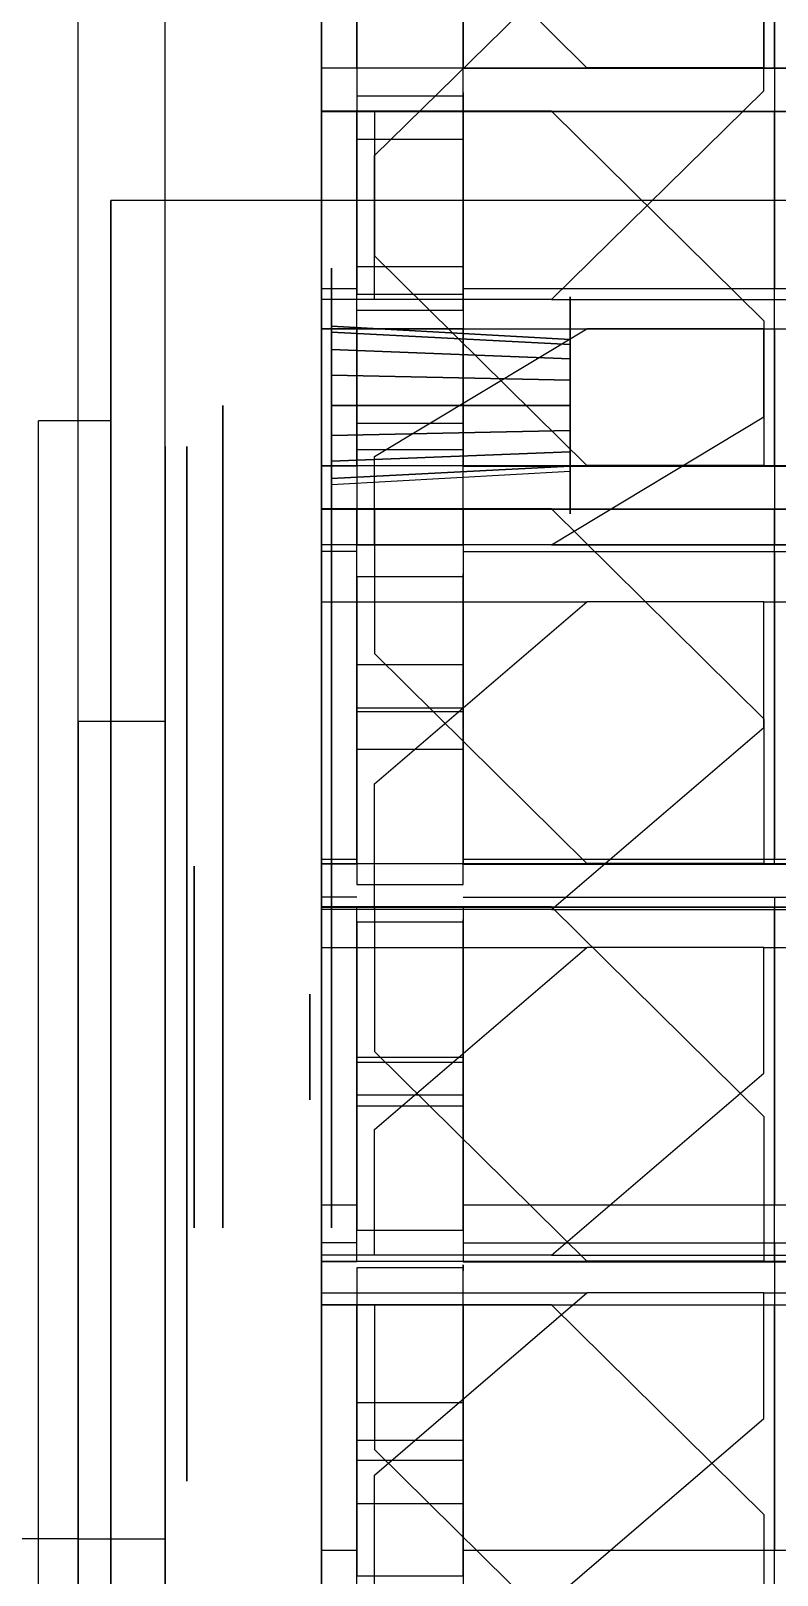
# Model space of a CAD drawing. Extents: x -54 to 215, y -235 to 116.
# Drawn here: x 159.2 to 169.51, y -162.65 to -141.3 of the extents above; entities that cross this region are included whole.
import ezdxf

# ---------------------------------------------------------------- set-up
doc = ezdxf.new("R2010")
doc.units = 0
doc.layers.get('0').update_dxf_attribs({"linetype": 'CONTINUOUS'})
doc.layers.add('A', color=7, linetype='CONTINUOUS')
doc.layers.add('H', color=7, linetype='CONTINUOUS')

# ---------------------------------------------------------------- blocks, each defined once
blk = doc.blocks.new('M-1-01')
at = {"color": 0, "extrusion": (0, -0.113734, 0.993511)}
for p, q in [((-2.633, -189.298, -2.188), (-2.633, -160.684, 1.088)), ((-1.633, -160.684, 1.088), (-2.633, -160.684, 1.088)), ((-1.633, -190.292, -2.302), (-1.633, -160.684, 1.088))]:
    blk.add_line(p, q, dxfattribs=at)
at = {"color": 0, "invisible_edges": 15}
for points in [[(-1.633, -138.695, 3.696), (-1.633, -186.602, -1.879), (-59.633, -186.602, -1.879), (-59.633, -138.695, 3.696)], [(19.367, -157.64, 1.5), (-1.633, -157.64, 1.5), (-1.633, -138.695, 3.696), (19.367, -146.64, 3)], [(19.367, -157.64, 1.5), (19.367, -157.64, 2), (-1.633, -157.64, 2), (-1.633, -157.64, 1.5)], [(-1.633, -157.64, 2), (-1.633, -176.64, 2), (19.367, -176.64, 2), (19.367, -157.64, 2)], [(-1.633, -160.729, 1.485), (-2.633, -160.729, 1.485), (-2.633, -189.344, -1.79), (-1.633, -189.344, -1.79)]]:
    blk.add_3dface(points, dxfattribs=at)
at = {"layer": 'A', "color": 0}
for p, q in [((-1.633, -157.64, 1.5), (-1.633, -157.64, 2)), ((19.367, -157.64, 1.5), (-1.633, -157.64, 1.5)), ((-1.633, -157.64, 2), (-1.633, -186.44, 2)), ((19.367, -157.64, 2), (-1.633, -157.64, 2))]:
    blk.add_line(p, q, dxfattribs=at)
mesh = blk.add_polymesh((2, 17), dxfattribs=at)
for k, corner in enumerate([(-1.633, -157.64), (-1.633, -160.238), (-1.633, -162.836), (-1.633, -165.433), (-1.633, -168.031), (-1.633, -170.629), (-1.633, -173.227), (-1.633, -175.825), (-1.633, -178.422), (-1.633, -181.02), (-1.633, -183.618), (-1.633, -186.216), (-1.633, -188.801), (-1.633, -191.354), (-1.633, -193.709), (-1.633, -195.71), (-1.633, -197.224), (-1.633, -157.64), (-1.633, -160.114), (-1.633, -162.588), (-1.633, -165.062), (-1.633, -167.536), (-1.633, -170.01), (-1.633, -172.484), (-1.633, -174.958), (-1.633, -177.432), (-1.633, -179.906), (-1.633, -182.38), (-1.633, -184.854), (-1.633, -187.328), (-1.633, -189.802), (-1.633, -192.276), (-1.633, -194.75), (-1.633, -197.224)]):
    mesh.set_mesh_vertex(divmod(k, 17), corner)
blk = doc.blocks.new('M-1-052')
at = {"color": 0, "extrusion": (-1, 0, -1.60787e-16)}
for p, q in [((0, 14.6, 1.9), (0, 1.625, 1.9)), ((0, 14.6, -1.9), (0, 1.625, -1.9)), ((0, 7.6, 1), (0, 12.984, 1)), ((0, 7.6, -1), (0, 12.984, -1)), ((0, 7.4, -0.8), (0, 7.4, 0.8))]:
    blk.add_line(p, q, dxfattribs=at)
at = {"color": 0, "extrusion": (-1, 0, -1.60787e-16), "const_width": 1.3}
blk.add_lwpolyline([(-1.85, 0, 1), (1.85, 0, 1)], format="xyb", close=True, dxfattribs=at)
at = {"color": 0, "extrusion": (-1, 0, -1.60787e-16)}
blk.add_lwpolyline([(-1.2, 0, 1), (1.2, 0, 1)], format="xyb", close=True, dxfattribs=at)
blk.add_lwpolyline([(-0.52, -0.3), (0, -0.6), (0.52, -0.3), (0.52, 0.3), (0, 0.6), (-0.52, 0.3)], close=True, dxfattribs=at)
blk.add_circle((0, 0, 1.5), 2.5, dxfattribs=at)
for centre, radius, start, end in [((-14.6, 0), 1.9, 90, 270), ((-14.6, 0), 1.9, 31.7569, 90), ((-14.6, 0), 1.9, 270, 328.2431), ((-14.6, 0), 1.9, 328.2431, 31.7569), ((-7.6, -0.8), 0.2, 270, 360), ((-7.6, 0.8), 0.2, 0, 90), ((0, 0), 2.5, 229.4642, 130.5358)]:
    blk.add_arc(centre, radius, start, end, dxfattribs=at)
at = {"color": 0, "invisible_edges": 15}
for points in [[(-0.1, 0, 0.6), (-0.1, 0, -0.6), (-0.1, 0.52, -0.3), (-0.1, 0.52, 0.3)], [(-0.1, 0, 0.6), (-0.1, 0, -0.6), (-0.1, -0.52, -0.3), (-0.1, -0.52, 0.3)]]:
    blk.add_3dface(points, dxfattribs=at)
at = {"layer": 'A', "color": 0, "extrusion": (-1, 0, -1.60787e-16), "const_width": 0.1}
blk.add_lwpolyline([(-16.45, 0, 1), (-12.75, 0, 1)], format="xyb", close=True, dxfattribs=at)
at = {"layer": 'A', "color": 0, "extrusion": (-1, 0, -1.60787e-16)}
blk.add_circle((-14.6, 0, -3.3), 1.5, dxfattribs=at)
at = {"color": 0}
mesh = blk.add_polymesh((2, 7), dxfattribs=at)
for k, corner in enumerate([(-0.3, 0.52), (-0.3, 0.52), (-0.3, 0.52), (-0.3, 0.52), (-0.3, 0.52), (-0.3, 0.52), (-0.3, 0.52), (-0.3, 1.039), (-0.3, 1.128), (-0.3, 1.182), (-0.3, 1.2), (-0.3, 1.182), (-0.3, 1.128), (-0.3, 1.039)]):
    mesh.set_mesh_vertex(divmod(k, 7), corner)
mesh = blk.add_polymesh((2, 7), dxfattribs=at)
for k, corner in enumerate([(-0.3, 0.52), (-0.3, 0.433), (-0.3, 0.346), (-0.3, 0.26), (-0.3, 0.173), (-0.3, 0.087), (-0.3, 0), (-0.3, 1.039), (-0.3, 0.919), (-0.3, 0.771), (-0.3, 0.6), (-0.3, 0.41), (-0.3, 0.208), (-0.3, 0)]):
    mesh.set_mesh_vertex(divmod(k, 7), corner)
mesh = blk.add_polymesh((2, 7), dxfattribs=at)
for k, corner in enumerate([(-0.3, 0), (-0.3, 0.087), (-0.3, 0.173), (-0.3, 0.26), (-0.3, 0.346), (-0.3, 0.433), (-0.3, 0.52), (-0.3, 0), (-0.3, 0.208), (-0.3, 0.41), (-0.3, 0.6), (-0.3, 0.771), (-0.3, 0.919), (-0.3, 1.039)]):
    mesh.set_mesh_vertex(divmod(k, 7), corner)
mesh = blk.add_polymesh((2, 7), dxfattribs=at)
for k, corner in enumerate([(-0.3, 0), (-0.3, -0.087), (-0.3, -0.173), (-0.3, -0.26), (-0.3, -0.346), (-0.3, -0.433), (-0.3, -0.52), (-0.3, 0), (-0.3, -0.208), (-0.3, -0.41), (-0.3, -0.6), (-0.3, -0.771), (-0.3, -0.919), (-0.3, -1.039)]):
    mesh.set_mesh_vertex(divmod(k, 7), corner)
mesh = blk.add_polymesh((2, 7), dxfattribs=at)
for k, corner in enumerate([(-0.3, -0.52), (-0.3, -0.433), (-0.3, -0.346), (-0.3, -0.26), (-0.3, -0.173), (-0.3, -0.087), (-0.3, 0), (-0.3, -1.039), (-0.3, -0.919), (-0.3, -0.771), (-0.3, -0.6), (-0.3, -0.41), (-0.3, -0.208), (-0.3, 0)]):
    mesh.set_mesh_vertex(divmod(k, 7), corner)
mesh = blk.add_polymesh((2, 7), dxfattribs=at)
for k, corner in enumerate([(-0.3, -0.52), (-0.3, -0.52), (-0.3, -0.52), (-0.3, -0.52), (-0.3, -0.52), (-0.3, -0.52), (-0.3, -0.52), (-0.3, -1.039), (-0.3, -1.128), (-0.3, -1.182), (-0.3, -1.2), (-0.3, -1.182), (-0.3, -1.128), (-0.3, -1.039)]):
    mesh.set_mesh_vertex(divmod(k, 7), corner)
at = {"layer": 'A', "color": 0}
mesh = blk.add_polymesh((2, 16), dxfattribs=dict(at, n_close=True))
for k, corner in enumerate([(3.3, 13.1), (3.3, 13.214), (3.3, 13.539), (3.3, 14.026), (3.3, 14.6), (3.3, 15.174), (3.3, 15.661), (3.3, 15.986), (3.3, 16.1), (3.3, 15.986), (3.3, 15.661), (3.3, 15.174), (3.3, 14.6), (3.3, 14.026), (3.3, 13.539), (3.3, 13.214), (0, 12.8), (0, 12.937), (0, 13.327), (0, 13.911), (0, 14.6), (0, 15.289), (0, 15.873), (0, 16.263), (0, 16.4), (0, 16.263), (0, 15.873), (0, 15.289), (0, 14.6), (0, 13.911), (0, 13.327), (0, 12.937)]):
    mesh.set_mesh_vertex(divmod(k, 16), corner)
mesh = blk.add_polymesh((2, 4), dxfattribs=at)
for k, corner in enumerate([(-1.5, 12.984), (-1.5, 13.409), (-1.5, 13.968), (-1.5, 14.6), (-1.5, 7.6), (-1.5, 7.6), (-1.5, 7.6), (-1.5, 7.6)]):
    mesh.set_mesh_vertex(divmod(k, 4), corner)
mesh = blk.add_polymesh((2, 4), dxfattribs=at)
for k, corner in enumerate([(-1.5, 12.984), (-1.5, 13.409), (-1.5, 13.968), (-1.5, 14.6), (-1.5, 7.6), (-1.5, 7.6), (-1.5, 7.6), (-1.5, 7.6)]):
    mesh.set_mesh_vertex(divmod(k, 4), corner)
mesh = blk.add_polymesh((2, 4), dxfattribs=at)
for k, corner in enumerate([(0, 12.984), (0, 13.409), (0, 13.968), (0, 14.6), (0, 7.6), (0, 7.6), (0, 7.6), (0, 7.6)]):
    mesh.set_mesh_vertex(divmod(k, 4), corner)
mesh = blk.add_polymesh((2, 4), dxfattribs=at)
for k, corner in enumerate([(0, 12.984), (0, 13.409), (0, 13.968), (0, 14.6), (0, 7.6), (0, 7.6), (0, 7.6), (0, 7.6)]):
    mesh.set_mesh_vertex(divmod(k, 4), corner)
mesh = blk.add_polymesh((2, 19), dxfattribs=at)
for k, corner in enumerate([(-1.5, 7.6), (-1.5, 7.6), (-1.5, 7.6), (-1.5, 7.6), (-1.5, 7.6), (-1.5, 7.422), (-1.5, 7.4), (-1.5, 7.4), (-1.5, 7.4), (-1.5, 7.4), (-1.5, 7.4), (-1.5, 7.4), (-1.5, 7.4), (-1.5, 7.422), (-1.5, 7.6), (-1.5, 7.6), (-1.5, 7.6), (-1.5, 7.6), (-1.5, 7.6), (-1.5, 1.625), (-1.5, 1.799), (-1.5, 1.957), (-1.5, 2.097), (-1.5, 2.218), (-1.5, 2.318), (-1.5, 2.397), (-1.5, 2.454), (-1.5, 2.489), (-1.5, 2.5), (-1.5, 2.489), (-1.5, 2.454), (-1.5, 2.397), (-1.5, 2.318), (-1.5, 2.218), (-1.5, 2.097), (-1.5, 1.957), (-1.5, 1.799), (-1.5, 1.625)]):
    mesh.set_mesh_vertex(divmod(k, 19), corner)
mesh = blk.add_polymesh((2, 19), dxfattribs=at)
for k, corner in enumerate([(0, 7.6), (0, 7.6), (0, 7.6), (0, 7.6), (0, 7.6), (0, 7.422), (0, 7.4), (0, 7.4), (0, 7.4), (0, 7.4), (0, 7.4), (0, 7.4), (0, 7.4), (0, 7.422), (0, 7.6), (0, 7.6), (0, 7.6), (0, 7.6), (0, 7.6), (0, 1.625), (0, 1.799), (0, 1.957), (0, 2.097), (0, 2.218), (0, 2.318), (0, 2.397), (0, 2.454), (0, 2.489), (0, 2.5), (0, 2.489), (0, 2.454), (0, 2.397), (0, 2.318), (0, 2.218), (0, 2.097), (0, 1.957), (0, 1.799), (0, 1.625)]):
    mesh.set_mesh_vertex(divmod(k, 19), corner)
blk = doc.blocks.new('M-1-06')
at = {"color": 0}
for p, q in [((-7.98, 7.464), (-4.23, 7.464)), ((-7.48, 7.464, 1.4), (-7.98, 7.464, 1.4)), ((-7.98, 2.564, 1.4), (-7.98, 7.464, 1.4)), ((-7.98, 7.464, 1.4), (-7.98, 7.464)), ((-7.98, 2.564), (-7.98, 7.464)), ((-7.48, 7.464, 0.7), (-7.48, 2.564, 0.7)), ((-5.98, 7.464, 0.7), (-7.48, 7.464, 0.7)), ((-7.23, 4.564), (-4.23, 7.464)), ((-5.98, 2.564, 0.7), (-5.98, 7.464, 0.7)), ((-5.98, 7.464, 1.4), (5.02, 7.464, 1.4)), ((-1.73, 7.464), (-4.23, 7.464)), ((-1.73, 5.464), (-1.73, 7.464)), ((-1.73, 7.464), (-0.83, 7.464)), ((-1.58, 7.464, 1.4), (-1.58, 2.564, 1.4)), ((-0.83, 7.464), (-0.83, 6.014)), ((-0.83, 7.464, 0.2), (-0.13, 7.464, 0.2)), ((-0.13, 7.464), (-0.13, 6.014)), ((0.77, 7.464), (-0.13, 7.464)), ((0.62, 7.464, 1.4), (0.62, 2.564, 1.4)), ((0.77, 5.464), (0.77, 7.464)), ((0.77, 7.464), (3.27, 7.464)), ((6.27, 4.564), (3.27, 7.464)), ((7.02, 7.464), (3.27, 7.464)), ((6.52, 7.464, 0.7), (5.02, 7.464, 0.7)), ((5.02, 2.564, 0.7), (5.02, 7.464, 0.7)), ((6.52, 7.464, 0.7), (6.52, 2.564, 0.7)), ((6.52, 7.464, 1.4), (7.02, 7.464, 1.4)), ((-0.98, 6.614, 1.4), (-0.78, 6.364, 3.4)), ((-0.98, 6.614, 1.4), (0.02, 6.614, 1.4)), ((-0.98, 6.614, 1.4), (-0.98, 5.764, 1.4)), ((0.02, 6.614, 1.4), (-0.18, 6.364, 3.4)), ((0.02, 5.764, 1.4), (0.02, 6.614, 1.4)), ((-0.78, 6.364, 3.4), (-0.78, 5.764, 3.4)), ((-0.18, 6.364, 3.4), (-0.78, 6.364, 3.4)), ((-0.18, 5.764, 3.4), (-0.18, 6.364, 3.4)), ((-1.03, 6.014), (-1.03, 4.014)), ((-1.03, 6.014, 0.5), (0.07, 6.014, 0.5)), ((-1.03, 6.014), (-0.83, 6.014)), ((-0.83, 6.014, 0.2), (-0.13, 6.014, 0.2)), ((-0.13, 6.014), (0.07, 6.014)), ((0.07, 6.014), (0.07, 4.014)), ((-0.98, 5.764, 1.4), (-0.78, 5.764, 3.4)), ((0.02, 5.764, 1.4), (-0.98, 5.764, 1.4)), ((-0.98, 5.764, 1.4), (-0.98, 4.264, 1.4)), ((-0.929, 4.264, 1.913), (-0.929, 5.764, 1.913)), ((-0.031, 5.764, 1.913), (-0.929, 5.764, 1.913)), ((-0.18, 5.764, 3.4), (-0.78, 5.764, 3.4)), ((0.02, 5.764, 1.4), (-0.18, 5.764, 3.4)), ((-0.031, 4.264, 1.913), (-0.031, 5.764, 1.913)), ((0.02, 5.764, 1.4), (0.02, 4.264, 1.4)), ((-4.73, 2.564), (-1.73, 5.464)), ((3.77, 2.564), (0.77, 5.464)), ((-5.98, 5.314, 0.7), (-7.48, 5.314, 0.7)), ((-7.48, 5.314, 1.2), (-7.48, 4.714, 1.2)), ((-5.98, 5.314, 1.2), (-5.98, 4.714, 1.2)), ((5.02, 5.314, 0.7), (6.52, 5.314, 0.7)), ((5.02, 5.314, 1.2), (5.02, 4.714, 1.2)), ((6.52, 5.314, 1.2), (6.52, 4.714, 1.2)), ((-5.98, 4.714, 0.7), (-7.48, 4.714, 0.7)), ((5.02, 4.714, 0.7), (6.52, 4.714, 0.7)), ((-7.23, 2.564), (-7.23, 4.564)), ((6.27, 2.564), (6.27, 4.564)), ((-0.98, 3.414, 1.4), (-0.98, 4.264, 1.4)), ((0.02, 4.264, 1.4), (-0.98, 4.264, 1.4)), ((-0.98, 4.264, 1.4), (-0.78, 4.264, 3.4)), ((-0.929, 4.264, 1.913), (-0.031, 4.264, 1.913)), ((-0.18, 4.264, 3.4), (-0.78, 4.264, 3.4)), ((-0.78, 3.664, 3.4), (-0.78, 4.264, 3.4)), ((-0.18, 4.264, 3.4), (-0.18, 3.664, 3.4)), ((0.02, 4.264, 1.4), (-0.18, 4.264, 3.4)), ((0.02, 4.264, 1.4), (0.02, 3.414, 1.4)), ((-1.03, 4.014), (-0.83, 4.014)), ((-1.03, 4.014, 0.5), (0.07, 4.014, 0.5)), ((-0.83, 4.014), (-0.83, 2.564)), ((-0.83, 4.014, 0.2), (-0.13, 4.014, 0.2)), ((-0.13, 4.014), (-0.13, 2.564)), ((-0.13, 4.014), (0.07, 4.014)), ((-0.98, 3.414, 1.4), (-0.78, 3.664, 3.4)), ((-0.18, 3.664, 3.4), (-0.78, 3.664, 3.4)), ((0.02, 3.414, 1.4), (-0.18, 3.664, 3.4)), ((-0.98, 3.414, 1.4), (0.02, 3.414, 1.4)), ((-7.23, 2.564), (-7.98, 2.564)), ((-7.48, 2.564, 1.4), (-7.98, 2.564, 1.4)), ((-7.98, 2.564), (-7.98, 2.564, 1.4)), ((-7.48, 2.564, 0.7), (-5.98, 2.564, 0.7)), ((-4.73, 2.564), (-7.23, 2.564)), ((5.02, 2.564, 1.4), (-5.98, 2.564, 1.4)), ((-4.73, 2.564), (-0.83, 2.564)), ((-0.83, 2.564, 0.2), (-0.13, 2.564, 0.2)), ((3.77, 2.564), (-0.13, 2.564)), ((3.77, 2.564), (6.27, 2.564)), ((5.02, 2.564, 0.7), (6.52, 2.564, 0.7)), ((6.27, 2.564), (7.02, 2.564)), ((6.52, 2.564, 1.4), (7.02, 2.564, 1.4))]:
    blk.add_line(p, q, dxfattribs=at)
at = {"color": 0, "extrusion": (-1, 1.22406e-16, -1.83664e-16)}
for centre in [(-6.764, 0.7, 7.98), (-3.264, 0.7, 7.98)]:
    blk.add_circle(centre, 0.65, dxfattribs=at)
at = {"color": 0, "extrusion": (1, -1.22406e-16, -1.83664e-16)}
for centre in [(6.764, 0.7, 7.02), (3.264, 0.7, 7.02)]:
    blk.add_circle(centre, 0.65, dxfattribs=at)
at = {"color": 0, "extrusion": (-1, -1.22406e-16, -1.83664e-16)}
blk.add_arc((-7.464, 0.7, 7.98), 0.3, 90, 270, dxfattribs=at)
at = {"color": 0, "extrusion": (-1, 1.22406e-16, -1.83664e-16)}
for centre, radius, start, end in [((-6.764, 0.7, 5.98), 0.65, 0, 180), ((-3.264, 0.7, 5.98), 0.65, 0, 180), ((-2.564, 0.7, 7.98), 0.3, 270, 90)]:
    blk.add_arc(centre, radius, start, end, dxfattribs=at)
at = {"color": 0, "extrusion": (1, -1.22406e-16, -1.83664e-16)}
for centre in [(6.764, 0.7, 5.02), (3.264, 0.7, 5.02)]:
    blk.add_arc(centre, 0.65, 0, 180, dxfattribs=at)
at = {"color": 0}
for points, invisible_edges in [([(-1.03, 7.464), (-7.98, 7.464), (-7.98, 2.564), (-1.03, 2.564)], 15), ([(-7.98, 7.464, 0.7), (-7.98, 7.464), (-0.83, 7.464), (-0.83, 7.464, 0.7)], 15), ([(-7.98, 2.564), (-7.98, 2.564, 1.4), (-7.98, 7.464, 1.4), (-7.98, 7.464)], 13), ([(-7.98, 7.464, 0.7), (-7.98, 7.464, 1.4), (-7.48, 7.464, 1.4), (-7.48, 7.464, 0.7)], 15), ([(-7.48, 7.464, 1.4), (-7.48, 2.564, 1.4), (-7.98, 2.564, 1.4), (-7.98, 7.464, 1.4)], 15), ([(-0.83, 7.464, 0.7), (-0.83, 7.464), (-7.98, 7.464), (-7.98, 7.464, 0.7)], 15), ([(-7.48, 2.564, 0.7), (-5.98, 2.564, 0.7), (-5.98, 7.464, 0.7), (-7.48, 7.464, 0.7)], 15), ([(-7.23, 2.564, -0.6), (-4.73, 2.564, -0.6), (-4.23, 7.464, -0.6), (-7.23, 4.564, -0.6)], 15), ([(5.02, 7.464, 0.7), (5.02, 7.464, 1.4), (-5.98, 7.464, 1.4), (-5.98, 7.464, 0.7)], 15), ([(5.02, 7.464, 1.4), (5.02, 2.564, 1.4), (-5.98, 2.564, 1.4), (-5.98, 7.464, 1.4)], 15), ([(-1.73, 7.464, -0.6), (-4.23, 7.464, -0.6), (-4.73, 2.564, -0.6), (-1.73, 5.464, -0.6)], 15), ([(-0.83, 7.464), (-0.83, 6.014), (-1.03, 6.014), (-1.03, 7.464)], 15), ([(-0.83, 7.464, 0.7), (-0.83, 7.464, 0.2), (-0.13, 7.464, 0.2), (-0.13, 7.464, 0.7)], 15), ([(-0.83, 7.464, 0.2), (-0.83, 6.014, 0.2), (-0.13, 6.014, 0.2), (-0.13, 7.464, 0.2)], 15), ([(-0.13, 7.464), (-0.13, 6.014), (0.07, 6.014), (0.07, 7.464)], 15), ([(7.02, 7.464, 0.7), (7.02, 7.464), (-0.13, 7.464), (-0.13, 7.464, 0.7)], 15), ([(-0.13, 7.464, 0.7), (-0.13, 7.464), (7.02, 7.464), (7.02, 7.464, 0.7)], 15), ([(0.07, 7.464), (7.02, 7.464), (7.02, 2.564), (0.07, 2.564)], 15), ([(0.77, 7.464, -0.6), (3.27, 7.464, -0.6), (3.77, 2.564, -0.6), (0.77, 5.464, -0.6)], 15), ([(6.27, 2.564, -0.6), (3.77, 2.564, -0.6), (3.27, 7.464, -0.6), (6.27, 4.564, -0.6)], 15), ([(6.52, 2.564, 0.7), (5.02, 2.564, 0.7), (5.02, 7.464, 0.7), (6.52, 7.464, 0.7)], 15), ([(7.02, 7.464, 0.7), (7.02, 7.464, 1.4), (6.52, 7.464, 1.4), (6.52, 7.464, 0.7)], 15), ([(6.52, 7.464, 1.4), (6.52, 2.564, 1.4), (7.02, 2.564, 1.4), (7.02, 7.464, 1.4)], 15), ([(0.02, 6.614, 1.4), (-0.18, 6.364, 3.4), (-0.78, 6.364, 3.4), (-0.98, 6.614, 1.4)], 15), ([(-0.78, 6.364, 3.4), (-0.98, 6.614, 1.4), (-0.98, 5.764, 1.4), (-0.78, 5.764, 3.4)], 14), ([(-0.18, 6.364, 3.4), (0.02, 6.614, 1.4), (0.02, 5.764, 1.4), (-0.18, 5.764, 3.4)], 14), ([(-0.18, 5.764, 3.4), (-0.78, 5.764, 3.4), (-0.78, 6.364, 3.4), (-0.18, 6.364, 3.4)], 15), ([(0.07, 6.014, 0.5), (0.07, 4.014, 0.5), (-1.03, 4.014, 0.5), (-1.03, 6.014, 0.5)], 15), ([(-1.03, 6.014, 0.5), (-1.03, 6.014), (-0.83, 6.014), (-0.83, 6.014, 0.5)], 15), ([(-0.83, 6.014, 0.2), (-0.13, 6.014, 0.2), (-0.13, 6.014, 0.5), (-0.83, 6.014, 0.5)], 15), ([(0.07, 6.014, 0.5), (0.07, 6.014), (-0.13, 6.014), (-0.13, 6.014, 0.5)], 15), ([(-0.78, 5.764, 3.4), (-0.98, 5.764, 1.4), (0.02, 5.764, 1.4), (-0.18, 5.764, 3.4)], 15), ([(-0.929, 5.764, 1.913), (-0.929, 4.264, 1.913), (-0.98, 4.264, 1.4), (-0.98, 5.764, 1.4)], 15), ([(-0.929, 5.764, 1.913), (-0.031, 5.764, 1.913), (-0.031, 4.264, 1.913), (-0.929, 4.264, 1.913)], 15), ([(-0.031, 5.764, 1.913), (-0.031, 4.264, 1.913), (0.02, 4.264, 1.4), (0.02, 5.764, 1.4)], 15), ([(-5.98, 5.314, 1.2), (-5.98, 4.714, 1.2), (-7.48, 4.714, 1.2), (-7.48, 5.314, 1.2)], 15), ([(5.02, 5.314, 1.2), (5.02, 4.714, 1.2), (6.52, 4.714, 1.2), (6.52, 5.314, 1.2)], 15), ([(-0.78, 3.664, 3.4), (-0.98, 3.414, 1.4), (-0.98, 4.264, 1.4), (-0.78, 4.264, 3.4)], 14), ([(-0.78, 4.264, 3.4), (-0.98, 4.264, 1.4), (0.02, 4.264, 1.4), (-0.18, 4.264, 3.4)], 15), ([(-0.18, 4.264, 3.4), (-0.78, 4.264, 3.4), (-0.78, 3.664, 3.4), (-0.18, 3.664, 3.4)], 15), ([(-0.18, 3.664, 3.4), (0.02, 3.414, 1.4), (0.02, 4.264, 1.4), (-0.18, 4.264, 3.4)], 14), ([(-1.03, 4.014, 0.5), (-1.03, 4.014), (-0.83, 4.014), (-0.83, 4.014, 0.5)], 15), ([(-0.83, 2.564), (-0.83, 4.014), (-1.03, 4.014), (-1.03, 2.564)], 15), ([(-0.83, 4.014, 0.2), (-0.13, 4.014, 0.2), (-0.13, 4.014, 0.5), (-0.83, 4.014, 0.5)], 15), ([(-0.83, 2.564, 0.2), (-0.83, 4.014, 0.2), (-0.13, 4.014, 0.2), (-0.13, 2.564, 0.2)], 15), ([(0.07, 4.014, 0.5), (0.07, 4.014), (-0.13, 4.014), (-0.13, 4.014, 0.5)], 15), ([(-0.13, 2.564), (-0.13, 4.014), (0.07, 4.014), (0.07, 2.564)], 15), ([(0.02, 3.414, 1.4), (-0.18, 3.664, 3.4), (-0.78, 3.664, 3.4), (-0.98, 3.414, 1.4)], 15), ([(-7.98, 2.564, 0.7), (-7.98, 2.564), (-0.83, 2.564), (-0.83, 2.564, 0.7)], 15), ([(-7.98, 2.564, 0.7), (-7.98, 2.564, 1.4), (-7.48, 2.564, 1.4), (-7.48, 2.564, 0.7)], 15), ([(-0.83, 2.564, 0.7), (-0.83, 2.564), (-7.98, 2.564), (-7.98, 2.564, 0.7)], 15), ([(5.02, 2.564, 0.7), (5.02, 2.564, 1.4), (-5.98, 2.564, 1.4), (-5.98, 2.564, 0.7)], 15), ([(-0.83, 2.564, 0.7), (-0.83, 2.564, 0.2), (-0.13, 2.564, 0.2), (-0.13, 2.564, 0.7)], 15), ([(-0.13, 2.564, 0.7), (-0.13, 2.564), (7.02, 2.564), (7.02, 2.564, 0.7)], 15), ([(7.02, 2.564, 0.7), (7.02, 2.564, 1.4), (6.52, 2.564, 1.4), (6.52, 2.564, 0.7)], 15)]:
    blk.add_3dface(points, dxfattribs=dict(at, invisible_edges=invisible_edges))
at = {"layer": 'A', "color": 0}
blk.add_line((7.02, 2.564), (7.02, 7.464), dxfattribs=at)
at = {"color": 0}
mesh = blk.add_polymesh((2, 7), dxfattribs=at)
for k, corner in enumerate([(-7.98, 7.464), (-7.98, 7.464), (-7.98, 7.464), (-7.98, 7.464), (-7.98, 7.464), (-7.98, 7.464), (-7.98, 7.464), (-7.98, 7.464), (-7.98, 7.614), (-7.98, 7.724), (-7.98, 7.764), (-7.98, 7.724), (-7.98, 7.614), (-7.98, 7.464)]):
    mesh.set_mesh_vertex(divmod(k, 7), corner)
mesh = blk.add_polymesh((2, 7), dxfattribs=at)
for k, corner in enumerate([(7.02, 7.464), (7.02, 7.464), (7.02, 7.464), (7.02, 7.464), (7.02, 7.464), (7.02, 7.464), (7.02, 7.464), (7.02, 7.464), (7.02, 7.614), (7.02, 7.724), (7.02, 7.764), (7.02, 7.724), (7.02, 7.614), (7.02, 7.464)]):
    mesh.set_mesh_vertex(divmod(k, 7), corner)
mesh = blk.add_polymesh((2, 7), dxfattribs=at)
for k, corner in enumerate([(-7.98, 2.564), (-7.98, 2.564), (-7.98, 2.564), (-7.98, 2.564), (-7.98, 2.564), (-7.98, 2.564), (-7.98, 2.564), (-7.98, 2.564), (-7.98, 2.414), (-7.98, 2.305), (-7.98, 2.264), (-7.98, 2.305), (-7.98, 2.414), (-7.98, 2.564)]):
    mesh.set_mesh_vertex(divmod(k, 7), corner)
mesh = blk.add_polymesh((2, 7), dxfattribs=at)
for k, corner in enumerate([(7.02, 2.564), (7.02, 2.564), (7.02, 2.564), (7.02, 2.564), (7.02, 2.564), (7.02, 2.564), (7.02, 2.564), (7.02, 2.564), (7.02, 2.414), (7.02, 2.305), (7.02, 2.264), (7.02, 2.305), (7.02, 2.414), (7.02, 2.564)]):
    mesh.set_mesh_vertex(divmod(k, 7), corner)
blk = doc.blocks.new('M-1-061')
at = {"color": 0, "extrusion": (3.21571e-16, -0.006109, -0.999981), "rotation": 180}
for p in [(-59.66, 53.483, -3.233), (-59.66, 47.983, -3.233), (-59.66, 42.483, -3.233), (-59.66, 36.983, -3.233), (-59.66, 31.483, -3.233)]:
    blk.add_blockref('M-1-06', p, dxfattribs=at)
at = {"color": 0, "extrusion": (8.80809e-19, 0.104528, 0.994522), "rotation": 180}
blk.add_blockref('M-1-06', (-59.66, -43.47, -28.191), dxfattribs=at)
at = {"color": 0, "yscale": 0.6090909091}
blk.add_blockref('M-1-06', (59.66, 37.882, -32.821), dxfattribs=at)
at = {"color": 0, "extrusion": (2.11224e-17, 0.495459, 0.868632), "rotation": 179.9999999999999}
for p in [(-59.66, -42.237, -9.116), (-59.66, -36.737, -9.116), (-59.66, -31.237, -9.116)]:
    blk.add_blockref('M-1-06', p, dxfattribs=at)
blk = doc.blocks.new('M-1-05')
at = {"color": 0}
for p, q in [((-1.2, 25.7, -15.5), (-1.2, 58.7, -26)), ((0, 25.7, -15.5), (0, 58.7, -26)), ((0, 37, 4.7), (-1.2, 37, 4.7)), ((-1.2, 37, 4.7), (-1.2, 0)), ((0, 37, 4.7), (0, 0)), ((-1.2, 25.7, -15.5), (-58.3, 25.7, -15.5)), ((-1.2, 24.7, -13.8), (-1.2, 25.7, -15.5)), ((-1.2, 25.7, -15.5), (0, 25.7, -15.5)), ((0, 24.7, -13.8), (0, 25.7, -15.5))]:
    blk.add_line(p, q, dxfattribs=at)
at = {"color": 0, "extrusion": (1, 1.89232e-48, -1.83664e-16)}
for p, q in [((0, 40.8, -3.7), (0, 40.8, -14.9)), ((0, 40.4, -15.3), (0, 26.9, -15.3)), ((0, 26.9, -3.3), (0, 40.4, -3.3)), ((0.3, 26.9, -3.3), (0.3, 30.076, -3.3)), ((0, 26.5, -14.9), (0, 26.5, -3.7)), ((0.3, 26.5, -3.7), (0.3, 26.5, -5.821))]:
    blk.add_line(p, q, dxfattribs=at)
for points in [[(39.797, -14.775), (40.1, -14.95), (40.403, -14.775), (40.403, -14.425), (40.1, -14.25), (39.797, -14.425)], [(39.797, -13.075), (40.1, -13.25), (40.403, -13.075), (40.403, -12.725), (40.1, -12.55), (39.797, -12.725)], [(39.797, -9.375), (40.1, -9.55), (40.403, -9.375), (40.403, -9.025), (40.1, -8.85), (39.797, -9.025)], [(39.797, -3.825), (40.1, -3.65), (40.403, -3.825), (40.403, -4.175), (40.1, -4.35), (39.797, -4.175)], [(38.097, -14.775), (38.4, -14.95), (38.703, -14.775), (38.703, -14.425), (38.4, -14.25), (38.097, -14.425)], [(35.597, -3.825), (35.9, -3.65), (36.203, -3.825), (36.203, -4.175), (35.9, -4.35), (35.597, -4.175)], [(31.703, -3.825), (31.4, -3.65), (31.097, -3.825), (31.097, -4.175), (31.4, -4.35), (31.703, -4.175)], [(29.453, -10.425), (29.15, -10.25), (28.847, -10.425), (28.847, -10.775), (29.15, -10.95), (29.453, -10.775)], [(29.203, -14.775), (28.9, -14.95), (28.597, -14.775), (28.597, -14.425), (28.9, -14.25), (29.203, -14.425)], [(27.503, -9.375), (27.2, -9.55), (26.897, -9.375), (26.897, -9.025), (27.2, -8.85), (27.503, -9.025)], [(27.503, -13.075), (27.2, -13.25), (26.897, -13.075), (26.897, -12.725), (27.2, -12.55), (27.503, -12.725)], [(27.503, -14.775), (27.2, -14.95), (26.897, -14.775), (26.897, -14.425), (27.2, -14.25), (27.503, -14.425)], [(27.503, -3.825), (27.2, -3.65), (26.897, -3.825), (26.897, -4.175), (27.2, -4.35), (27.503, -4.175)]]:
    blk.add_lwpolyline(points, close=True, dxfattribs=at)
at = {"color": 0, "extrusion": (-1, 1.89232e-48, -1.83664e-16)}
for points in [[(-39.797, -3.825), (-40.1, -3.65), (-40.403, -3.825), (-40.403, -4.175), (-40.1, -4.35), (-39.797, -4.175)], [(-39.797, -9.375), (-40.1, -9.55), (-40.403, -9.375), (-40.403, -9.025), (-40.1, -8.85), (-39.797, -9.025)], [(-39.797, -13.075), (-40.1, -13.25), (-40.403, -13.075), (-40.403, -12.725), (-40.1, -12.55), (-39.797, -12.725)], [(-39.797, -14.775), (-40.1, -14.95), (-40.403, -14.775), (-40.403, -14.425), (-40.1, -14.25), (-39.797, -14.425)], [(-38.097, -14.775), (-38.4, -14.95), (-38.703, -14.775), (-38.703, -14.425), (-38.4, -14.25), (-38.097, -14.425)], [(-35.597, -3.825), (-35.9, -3.65), (-36.203, -3.825), (-36.203, -4.175), (-35.9, -4.35), (-35.597, -4.175)], [(-31.703, -3.825), (-31.4, -3.65), (-31.097, -3.825), (-31.097, -4.175), (-31.4, -4.35), (-31.703, -4.175)], [(-29.453, -10.425), (-29.15, -10.25), (-28.847, -10.425), (-28.847, -10.775), (-29.15, -10.95), (-29.453, -10.775)], [(-29.203, -14.775), (-28.9, -14.95), (-28.597, -14.775), (-28.597, -14.425), (-28.9, -14.25), (-29.203, -14.425)], [(-27.503, -3.825), (-27.2, -3.65), (-26.897, -3.825), (-26.897, -4.175), (-27.2, -4.35), (-27.503, -4.175)], [(-27.503, -14.775), (-27.2, -14.95), (-26.897, -14.775), (-26.897, -14.425), (-27.2, -14.25), (-27.503, -14.425)], [(-27.503, -13.075), (-27.2, -13.25), (-26.897, -13.075), (-26.897, -12.725), (-27.2, -12.55), (-27.503, -12.725)], [(-27.503, -9.375), (-27.2, -9.55), (-26.897, -9.375), (-26.897, -9.025), (-27.2, -8.85), (-27.503, -9.025)]]:
    blk.add_lwpolyline(points, close=True, dxfattribs=at)
at = {"color": 0, "extrusion": (1, 1.89232e-48, -1.83664e-16)}
for points, const_width in [([(29.15, -10.6, 1), (35.85, -10.6, 1)], 1.5), ([(29.95, -10.6, 1), (35.05, -10.6, 1)], 0.1)]:
    blk.add_lwpolyline(points, format="xyb", close=True, dxfattribs=dict(at, const_width=const_width))
for points in [[(28.4, -10.6, 1), (36.6, -10.6, 1)], [(29.9, -10.6, 1), (35.1, -10.6, 1)]]:
    blk.add_lwpolyline(points, format="xyb", close=True, dxfattribs=at)
at = {"color": 0, "extrusion": (-1, 1.89232e-48, -1.83664e-16)}
for points in [[(-28.4, -10.6, -1), (-36.6, -10.6, -1)], [(-29.9, -10.6, -1), (-35.1, -10.6, -1)]]:
    blk.add_lwpolyline(points, format="xyb", close=True, dxfattribs=at)
for points, const_width in [([(-29.15, -10.6, -1), (-35.85, -10.6, -1)], 1.5), ([(-29.95, -10.6, -1), (-35.05, -10.6, -1)], 0.1)]:
    blk.add_lwpolyline(points, format="xyb", close=True, dxfattribs=dict(at, const_width=const_width))
at = {"color": 0, "extrusion": (1, 4.51163e-48, -1.83664e-16)}
blk.add_lwpolyline([(35.547, -10.775), (35.85, -10.95), (36.153, -10.775), (36.153, -10.425), (35.85, -10.25), (35.547, -10.425)], close=True, dxfattribs=at)
at = {"color": 0, "extrusion": (-1, 4.51163e-48, -1.83664e-16)}
blk.add_lwpolyline([(-35.547, -10.775), (-35.85, -10.95), (-36.153, -10.775), (-36.153, -10.425), (-35.85, -10.25), (-35.547, -10.425)], close=True, dxfattribs=at)
at = {"color": 0, "extrusion": (1, 1.21574e-33, -1.83664e-16)}
blk.add_lwpolyline([(35.226, -9.228), (35.576, -9.228), (35.751, -8.925), (35.576, -8.622), (35.226, -8.622), (35.051, -8.925)], close=True, dxfattribs=at)
at = {"color": 0, "extrusion": (1, -2.08482e-32, -1.83664e-16)}
blk.add_lwpolyline([(35.051, -12.275), (35.226, -12.578), (35.576, -12.578), (35.751, -12.275), (35.576, -11.972), (35.226, -11.972)], close=True, dxfattribs=at)
at = {"color": 0, "extrusion": (-1, -2.08482e-32, -1.83664e-16)}
blk.add_lwpolyline([(-35.051, -12.275), (-35.226, -12.578), (-35.576, -12.578), (-35.751, -12.275), (-35.576, -11.972), (-35.226, -11.972)], close=True, dxfattribs=at)
at = {"color": 0, "extrusion": (-1, 1.21574e-33, -1.83664e-16)}
blk.add_lwpolyline([(-35.226, -9.228), (-35.576, -9.228), (-35.751, -8.925), (-35.576, -8.622), (-35.226, -8.622), (-35.051, -8.925)], close=True, dxfattribs=at)
at = {"color": 0, "extrusion": (1, 4.26112e-33, -1.83664e-16)}
blk.add_lwpolyline([(34.175, -8.049), (34.478, -7.874), (34.478, -7.524), (34.175, -7.349), (33.872, -7.524), (33.872, -7.874)], close=True, dxfattribs=at)
at = {"color": 0, "extrusion": (1, 7.60742e-33, -1.83664e-16)}
blk.add_lwpolyline([(33.872, -13.326), (33.872, -13.676), (34.175, -13.851), (34.478, -13.676), (34.478, -13.326), (34.175, -13.151)], close=True, dxfattribs=at)
at = {"color": 0, "extrusion": (-1, 7.60742e-33, -1.83664e-16)}
blk.add_lwpolyline([(-33.872, -13.326), (-33.872, -13.676), (-34.175, -13.851), (-34.478, -13.676), (-34.478, -13.326), (-34.175, -13.151)], close=True, dxfattribs=at)
at = {"color": 0, "extrusion": (-1, 4.26112e-33, -1.83664e-16)}
blk.add_lwpolyline([(-34.175, -8.049), (-34.478, -7.874), (-34.478, -7.524), (-34.175, -7.349), (-33.872, -7.524), (-33.872, -7.874)], close=True, dxfattribs=at)
at = {"color": 0, "extrusion": (1, -2.63535e-48, -1.83664e-16)}
blk.add_lwpolyline([(32.675, -7.553), (32.85, -7.25), (32.675, -6.947), (32.325, -6.947), (32.15, -7.25), (32.325, -7.553)], close=True, dxfattribs=at)
at = {"color": 0, "extrusion": (1, 6.41998e-48, -1.83664e-16)}
blk.add_lwpolyline([(32.325, -13.647), (32.15, -13.95), (32.325, -14.253), (32.675, -14.253), (32.85, -13.95), (32.675, -13.647)], close=True, dxfattribs=at)
at = {"color": 0, "extrusion": (-1, 6.41998e-48, -1.83664e-16)}
blk.add_lwpolyline([(-32.325, -13.647), (-32.15, -13.95), (-32.325, -14.253), (-32.675, -14.253), (-32.85, -13.95), (-32.675, -13.647)], close=True, dxfattribs=at)
at = {"color": 0, "extrusion": (-1, -2.63535e-48, -1.83664e-16)}
blk.add_lwpolyline([(-32.675, -7.553), (-32.85, -7.25), (-32.675, -6.947), (-32.325, -6.947), (-32.15, -7.25), (-32.325, -7.553)], close=True, dxfattribs=at)
at = {"color": 0, "extrusion": (1, -1.18685e-32, -1.83664e-16)}
blk.add_lwpolyline([(31.128, -7.874), (31.128, -7.524), (30.825, -7.349), (30.522, -7.524), (30.522, -7.874), (30.825, -8.049)], close=True, dxfattribs=at)
at = {"color": 0, "extrusion": (1, 1.18685e-32, -1.83664e-16)}
blk.add_lwpolyline([(30.825, -13.151), (30.522, -13.326), (30.522, -13.676), (30.825, -13.851), (31.128, -13.676), (31.128, -13.326)], close=True, dxfattribs=at)
at = {"color": 0, "extrusion": (-1, 1.18685e-32, -1.83664e-16)}
blk.add_lwpolyline([(-30.825, -13.151), (-30.522, -13.326), (-30.522, -13.676), (-30.825, -13.851), (-31.128, -13.676), (-31.128, -13.326)], close=True, dxfattribs=at)
at = {"color": 0, "extrusion": (-1, -1.18685e-32, -1.83664e-16)}
blk.add_lwpolyline([(-31.128, -7.874), (-31.128, -7.524), (-30.825, -7.349), (-30.522, -7.524), (-30.522, -7.874), (-30.825, -8.049)], close=True, dxfattribs=at)
at = {"color": 0, "extrusion": (1, -4.57408e-34, -1.83664e-16)}
blk.add_lwpolyline([(29.949, -8.925), (29.774, -8.622), (29.424, -8.622), (29.249, -8.925), (29.424, -9.228), (29.774, -9.228)], close=True, dxfattribs=at)
at = {"color": 0, "extrusion": (1, 2.13056e-33, -1.83664e-16)}
blk.add_lwpolyline([(29.774, -11.972), (29.424, -11.972), (29.249, -12.275), (29.424, -12.578), (29.774, -12.578), (29.949, -12.275)], close=True, dxfattribs=at)
at = {"color": 0, "extrusion": (-1, 2.13056e-33, -1.83664e-16)}
blk.add_lwpolyline([(-29.774, -11.972), (-29.424, -11.972), (-29.249, -12.275), (-29.424, -12.578), (-29.774, -12.578), (-29.949, -12.275)], close=True, dxfattribs=at)
at = {"color": 0, "extrusion": (-1, -4.57408e-34, -1.83664e-16)}
blk.add_lwpolyline([(-29.949, -8.925), (-29.774, -8.622), (-29.424, -8.622), (-29.249, -8.925), (-29.424, -9.228), (-29.774, -9.228)], close=True, dxfattribs=at)
at = {"color": 0, "extrusion": (1, 1.89232e-48, -1.83664e-16)}
blk.add_circle((32.5, -10.6, 0.4), 2.5, dxfattribs=at)
for centre, start, end in [((40.4, -14.9), 270, 0), ((40.4, -3.7), 0, 90), ((26.9, -3.7), 90, 180), ((26.9, -14.9), 180, 270)]:
    blk.add_arc(centre, 0.4, start, end, dxfattribs=at)
at = {"color": 0, "invisible_edges": 15}
for points in [[(-58.3, 58.7, -26), (-58.3, 25.7, -15.5), (-1.2, 25.7, -15.5), (-1.2, 58.7, -26)], [(0, 25.7, -15.5), (-1.2, 25.7, -15.5), (-1.2, 58.7, -26), (0, 58.7, -26)], [(0, 37, 4.7), (0, 24.7, -13.8), (0, 25.7, -15.5), (0, 58.7, -26)], [(0.3, 40.8, -14.9), (0.3, 40.8, -3.7), (0.3, 26.5, -3.7), (0.3, 26.5, -14.9)], [(0.5, 40.403, -14.775), (0.5, 40.403, -14.425), (0.5, 40.1, -14.25), (0.5, 40.1, -14.95)], [(0.5, 40.403, -13.075), (0.5, 40.403, -12.725), (0.5, 40.1, -12.55), (0.5, 40.1, -13.25)], [(0.5, 40.403, -9.375), (0.5, 40.403, -9.025), (0.5, 40.1, -8.85), (0.5, 40.1, -9.55)], [(0.5, 40.403, -3.825), (0.5, 40.403, -4.175), (0.5, 40.1, -4.35), (0.5, 40.1, -3.65)], [(0.5, 39.797, -14.775), (0.5, 39.797, -14.425), (0.5, 40.1, -14.25), (0.5, 40.1, -14.95)], [(0.5, 39.797, -13.075), (0.5, 39.797, -12.725), (0.5, 40.1, -12.55), (0.5, 40.1, -13.25)], [(0.5, 39.797, -9.375), (0.5, 39.797, -9.025), (0.5, 40.1, -8.85), (0.5, 40.1, -9.55)], [(0.5, 39.797, -3.825), (0.5, 39.797, -4.175), (0.5, 40.1, -4.35), (0.5, 40.1, -3.65)], [(0.5, 38.703, -14.775), (0.5, 38.703, -14.425), (0.5, 38.4, -14.25), (0.5, 38.4, -14.95)], [(0.5, 38.097, -14.775), (0.5, 38.097, -14.425), (0.5, 38.4, -14.25), (0.5, 38.4, -14.95)], [(-1.2, 12.2, -12), (-1.2, 24.7, -13.8), (-1.2, 37, 4.7), (-1.2, 0)], [(-1.2, 0), (0, 0), (0, 37, 4.7), (-1.2, 37, 4.7)], [(0, 12.2, -12), (0, 24.7, -13.8), (0, 37, 4.7), (0, 0)], [(0.5, 36.203, -3.825), (0.5, 36.203, -4.175), (0.5, 35.9, -4.35), (0.5, 35.9, -3.65)], [(0.7, 35.85, -10.95), (0.7, 35.85, -10.25), (0.7, 36.153, -10.425), (0.7, 36.153, -10.775)], [(0.5, 35.597, -3.825), (0.5, 35.597, -4.175), (0.5, 35.9, -4.35), (0.5, 35.9, -3.65)], [(0.7, 35.85, -10.95), (0.7, 35.85, -10.25), (0.7, 35.547, -10.425), (0.7, 35.547, -10.775)], [(0.7, 35.576, -9.228), (0.7, 35.226, -8.622), (0.7, 35.576, -8.622), (0.7, 35.751, -8.925)], [(0.7, 35.226, -12.578), (0.7, 35.576, -11.972), (0.7, 35.751, -12.275), (0.7, 35.576, -12.578)], [(0.7, 35.576, -9.228), (0.7, 35.226, -8.622), (0.7, 35.051, -8.925), (0.7, 35.226, -9.228)], [(0.7, 35.226, -12.578), (0.7, 35.576, -11.972), (0.7, 35.226, -11.972), (0.7, 35.051, -12.275)], [(0.7, 34.478, -7.874), (0.7, 33.872, -7.524), (0.7, 34.175, -7.349), (0.7, 34.478, -7.524)], [(0.7, 34.478, -7.874), (0.7, 33.872, -7.524), (0.7, 33.872, -7.874), (0.7, 34.175, -8.049)], [(0.7, 33.872, -13.676), (0.7, 34.478, -13.326), (0.7, 34.478, -13.676), (0.7, 34.175, -13.851)], [(0.7, 33.872, -13.676), (0.7, 34.478, -13.326), (0.7, 34.175, -13.151), (0.7, 33.872, -13.326)], [(0.7, 32.85, -7.25), (0.7, 32.15, -7.25), (0.7, 32.325, -6.947), (0.7, 32.675, -6.947)], [(0.7, 32.85, -7.25), (0.7, 32.15, -7.25), (0.7, 32.325, -7.553), (0.7, 32.675, -7.553)], [(0.7, 32.15, -13.95), (0.7, 32.85, -13.95), (0.7, 32.675, -14.253), (0.7, 32.325, -14.253)], [(0.7, 32.15, -13.95), (0.7, 32.85, -13.95), (0.7, 32.675, -13.647), (0.7, 32.325, -13.647)], [(0.5, 31.703, -3.825), (0.5, 31.703, -4.175), (0.5, 31.4, -4.35), (0.5, 31.4, -3.65)], [(0.5, 31.097, -3.825), (0.5, 31.097, -4.175), (0.5, 31.4, -4.35), (0.5, 31.4, -3.65)], [(0.7, 31.128, -7.524), (0.7, 30.522, -7.874), (0.7, 30.522, -7.524), (0.7, 30.825, -7.349)], [(0.7, 31.128, -7.524), (0.7, 30.522, -7.874), (0.7, 30.825, -8.049), (0.7, 31.128, -7.874)], [(0.7, 30.522, -13.326), (0.7, 31.128, -13.676), (0.7, 30.825, -13.851), (0.7, 30.522, -13.676)], [(0.7, 30.522, -13.326), (0.7, 31.128, -13.676), (0.7, 31.128, -13.326), (0.7, 30.825, -13.151)], [(0.7, 29.774, -8.622), (0.7, 29.424, -9.228), (0.7, 29.774, -9.228), (0.7, 29.949, -8.925)], [(0.7, 29.424, -11.972), (0.7, 29.774, -12.578), (0.7, 29.949, -12.275), (0.7, 29.774, -11.972)], [(0.7, 29.774, -8.622), (0.7, 29.424, -9.228), (0.7, 29.249, -8.925), (0.7, 29.424, -8.622)], [(0.7, 29.424, -11.972), (0.7, 29.774, -12.578), (0.7, 29.424, -12.578), (0.7, 29.249, -12.275)], [(0.7, 29.15, -10.25), (0.7, 29.15, -10.95), (0.7, 29.453, -10.775), (0.7, 29.453, -10.425)], [(0.5, 29.203, -14.775), (0.5, 29.203, -14.425), (0.5, 28.9, -14.25), (0.5, 28.9, -14.95)], [(0.7, 29.15, -10.25), (0.7, 29.15, -10.95), (0.7, 28.847, -10.775), (0.7, 28.847, -10.425)], [(0.5, 28.597, -14.775), (0.5, 28.597, -14.425), (0.5, 28.9, -14.25), (0.5, 28.9, -14.95)], [(0.5, 27.503, -9.375), (0.5, 27.503, -9.025), (0.5, 27.2, -8.85), (0.5, 27.2, -9.55)], [(0.5, 27.503, -13.075), (0.5, 27.503, -12.725), (0.5, 27.2, -12.55), (0.5, 27.2, -13.25)], [(0.5, 27.503, -14.775), (0.5, 27.503, -14.425), (0.5, 27.2, -14.25), (0.5, 27.2, -14.95)], [(0.5, 27.503, -3.825), (0.5, 27.503, -4.175), (0.5, 27.2, -4.35), (0.5, 27.2, -3.65)], [(0.5, 26.897, -9.375), (0.5, 26.897, -9.025), (0.5, 27.2, -8.85), (0.5, 27.2, -9.55)], [(0.5, 26.897, -13.075), (0.5, 26.897, -12.725), (0.5, 27.2, -12.55), (0.5, 27.2, -13.25)], [(0.5, 26.897, -14.775), (0.5, 26.897, -14.425), (0.5, 27.2, -14.25), (0.5, 27.2, -14.95)], [(0.5, 26.897, -3.825), (0.5, 26.897, -4.175), (0.5, 27.2, -4.35), (0.5, 27.2, -3.65)], [(-58.3, 24.7, -13.8), (-58.3, 25.7, -15.5), (-1.2, 25.7, -15.5), (-1.2, 24.7, -13.8)], [(0, 25.7, -15.5), (-1.2, 25.7, -15.5), (-1.2, 24.7, -13.8), (0, 24.7, -13.8)]]:
    blk.add_3dface(points, dxfattribs=at)
at = {"layer": 'A', "color": 0}
for p, q in [((-1.2, 37, 4.7), (-1.2, 214, 4.7)), ((0, 37, 4.7), (0, 214, 4.7))]:
    blk.add_line(p, q, dxfattribs=at)
at = {"layer": 'A', "color": 0, "invisible_edges": 15}
for points in [[(-1.2, 37, 4.7), (0, 37, 4.7), (0, 214, 4.7), (-1.2, 214, 4.7)], [(-1.2, 58.7, -26), (-1.2, 197.5, -26), (-1.2, 197.5, 4.7), (-1.2, 37, 4.7)], [(0, 58.7, -26), (0, 197.5, -26), (0, 197.5, 4.7), (0, 37, 4.7)]]:
    blk.add_3dface(points, dxfattribs=at)
at = {"color": 0, "xscale": 0.9784946237000001}
blk.add_blockref('M-1-061', (-48.407, 0), dxfattribs=at)
at = {"layer": 'H', "color": 0, "extrusion": (-7.20746e-17, 0.794263, 0.607574), "rotation": 180}
blk.add_blockref('M-1-052', (-2.3, -28.165, 19.373), dxfattribs=at)
at = {"color": 0}
mesh = blk.add_polymesh((2, 4), dxfattribs=at)
for k, corner in enumerate([(0.3, 40.8), (0.3, 40.746), (0.3, 40.6), (0.3, 40.4), (0.3, 26.5), (0.3, 26.554), (0.3, 26.7), (0.3, 26.9)]):
    mesh.set_mesh_vertex(divmod(k, 4), corner)
mesh = blk.add_polymesh((2, 4), dxfattribs=at)
for k, corner in enumerate([(0.3, 40.8), (0.3, 40.746), (0.3, 40.6), (0.3, 40.4), (0.3, 26.5), (0.3, 26.554), (0.3, 26.7), (0.3, 26.9)]):
    mesh.set_mesh_vertex(divmod(k, 4), corner)

msp = doc.modelspace()

# ---------------------------------------------------------------- block references
at = {"color": 0}
msp.add_blockref('M-1-05', (161.055, -187.846), dxfattribs=at)
at = {"color": 0, "extrusion": (3.86209e-19, -0.002094, 0.999998)}
msp.add_blockref('M-1-01', (161.938, 14.009, 5.327), dxfattribs=at)

doc.saveas('drawing.dxf')
